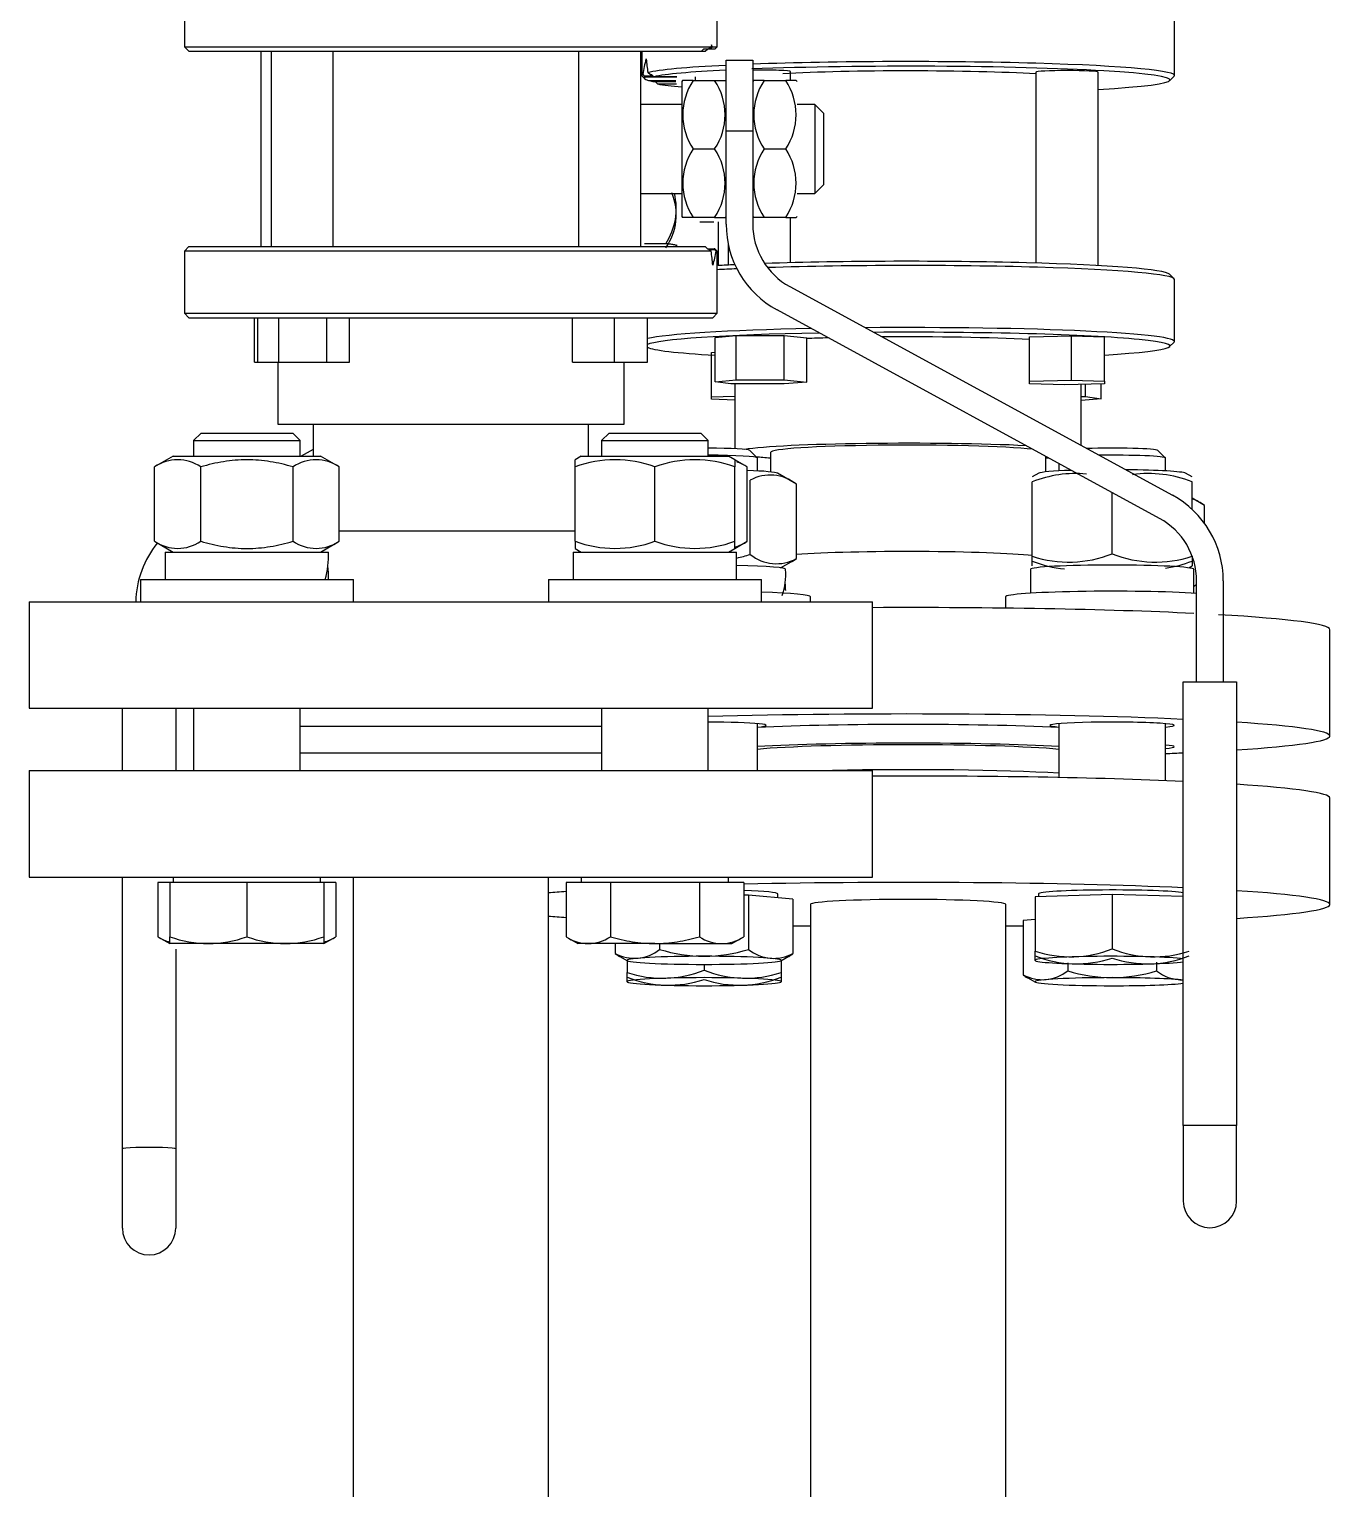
# Model space of a CAD drawing. Extents: x -681219 to -550379, y -242630 to -158199.
# Drawn here: x -633509.7 to -633235.7, y -178268.2 to -177960.8 of the extents above; entities that cross this region are included whole.
import ezdxf

# ---------------------------------------------------------------- set-up
doc = ezdxf.new("R2010")
doc.units = 0
doc.header["$LTSCALE"] = 1000
for name, color, linetype in [('$TD_AUDIT_GENERATED_(2381)', 7, 'CONTINUOUS'), ('$TD_AUDIT_GENERATED_(2E2C)', 7, 'CONTINUOUS'), ('12_GB93', 7, 'CONTINUOUS'), ('12_GB97.1', 7, 'CONTINUOUS'), ('DN15-PN1.6_GB911', 7, 'CONTINUOUS'), ('DN15-PN4.0_JB88', 7, 'CONTINUOUS'), ('M12_GB6170', 7, 'CONTINUOUS'), ('M12×50_GB5782', 7, 'CONTINUOUS'), ('球阀DN15法兰不锈钢', 7, 'CONTINUOUS')]:
    doc.layers.add(name, color=color, linetype=linetype)

msp = doc.modelspace()

# ---------------------------------------------------------------- linework, layer by layer
at = {"layer": '$TD_AUDIT_GENERATED_(2381)', "color": 7, "linetype": 'Continuous'}
for p, q in [((-633345.1405, -178145.156), (-633345.1405, -178361.6258)), ((-633303.9931, -178366.2325), (-633303.9931, -178145.156))]:
    msp.add_line(p, q, dxfattribs=at)
at = {"layer": '$TD_AUDIT_GENERATED_(2E2C)', "color": 7, "linetype": 'Continuous'}
for p, q in [((-633441.4631, -178139.3602), (-633441.4631, -178687.8604)), ((-633400.3156, -178687.8604), (-633400.3156, -178139.3602))]:
    msp.add_line(p, q, dxfattribs=at)
at = {"layer": '12_GB93', "color": 7, "linetype": 'Continuous'}
for p, q in [((-633481.0787, -178070.9057), (-633446.6645, -178070.9057)), ((-633481.0787, -178070.9057), (-633481.0787, -178076.7038)), ((-633448.3478, -178070.9057), (-633447.3915, -178070.9057)), ((-633395.1142, -178070.9057), (-633360.7, -178070.9057)), ((-633395.1142, -178070.9057), (-633395.1142, -178076.7038)), ((-633360.7, -178076.7038), (-633360.7, -178070.9057)), ((-633446.6645, -178076.7038), (-633446.6645, -178075.8547)), ((-633298.7917, -178074.5458), (-633298.7917, -178079.5818)), ((-633264.3774, -178079.5818), (-633264.3774, -178074.5458)), ((-633350.3419, -178079.5818), (-633350.3419, -178079.488))]:
    msp.add_line(p, q, dxfattribs=at)
for centre, start, end in [((-633463.8716, -178071.7548), 343.285053, 2.828474), ((-633463.8716, -178075.8547), 357.171526, 6.842017)]:
    msp.add_arc(centre, 17.2071, start, end, dxfattribs=at)
for centre, major_axis, ratio, start_param, end_param in [((-633367.549, -178074.5458), (-17.2071, 0), 0.05233596, 3.09222646, 4.3030129), ((-633281.5846, -178074.5458), (17.2071, 0), 0.05233596, 0, 3.14159265), ((-633367.549, -178075.3938), (-17.2071, 0), 0.94629358, 2.84986179, 3.19095884), ((-633367.549, -178079.488), (-17.2071, 0), 0.94629358, 3.17040372, 3.26764709)]:
    msp.add_ellipse(centre, major_axis=major_axis, ratio=ratio, start_param=start_param, end_param=end_param, dxfattribs=at)
at = {"layer": '12_GB97.1', "color": 7, "linetype": 'Continuous'}
for p, q in [((-633486.3157, -178076.7038), (-633441.4275, -178076.7038)), ((-633486.3157, -178076.7038), (-633486.3157, -178081.3797)), ((-633441.4275, -178081.3797), (-633441.4275, -178076.7038)), ((-633400.3512, -178076.7038), (-633355.463, -178076.7038)), ((-633400.3512, -178076.7038), (-633400.3512, -178081.3797)), ((-633355.463, -178081.3797), (-633355.463, -178076.7038)), ((-633345.105, -178081.3797), (-633345.105, -178080.336)), ((-633304.0286, -178080.336), (-633304.0286, -178082.7313))]:
    msp.add_line(p, q, dxfattribs=at)
for centre, major_axis, start_param, end_param in [((-633367.549, -178080.336), (-22.4441, 0), 3.14159265, 4.14373889), ((-633281.5846, -178080.336), (22.4441, 0), 0.65466415, 3.14159265)]:
    msp.add_ellipse(centre, major_axis=major_axis, ratio=0.05233596, start_param=start_param, end_param=end_param, dxfattribs=at)
at = {"layer": 'DN15-PN1.6_GB911', "color": 7, "linetype": 'Continuous'}
for p, q in [((-633452.6495, -178113.1754), (-633389.1291, -178113.1754)), ((-633509.7305, -178116.9161), (-633332.0482, -178116.9161)), ((-633509.7305, -178116.9161), (-633509.7305, -178139.3602)), ((-633332.0482, -178139.3602), (-633332.0482, -178116.9161)), ((-633235.7256, -178145.156), (-633235.7256, -178122.7427)), ((-633509.7305, -178139.3602), (-633332.0482, -178139.3602))]:
    msp.add_line(p, q, dxfattribs=at)
for centre, major_axis, start_param, end_param in [((-633324.5668, -178119.0071), (-43.0178, 0), 3.88183806, 5.09211794), ((-633324.5668, -178122.7427), (88.8412, 0), 0.85974384, 1.6551067), ((-633324.5668, -178122.7427), (88.8412, 0), 0, 0.67781086), ((-633324.5668, -178145.156), (88.8412, 0), 0.85974384, 1.97094852), ((-633324.5668, -178145.156), (88.8412, 0), -3.76611461, -3.6913878), ((-633324.5668, -178145.156), (20.5737, 0), 0, 3.14159265), ((-633324.5668, -178145.156), (88.8412, 0), 0, 0.67781086), ((-633324.5668, -178145.156), (88.8412, 0), 3.6913878, 3.76611461), ((-633324.5668, -178145.156), (88.8412, 0), 5.60537444, 6.28318531), ((-633324.5668, -178145.156), (88.8412, 0), 4.43591234, 4.47868854), ((-633324.5668, -178145.156), (88.8412, 0), -1.33709589, -1.29431969)]:
    msp.add_ellipse(centre, major_axis=major_axis, ratio=0.05233596, start_param=start_param, end_param=end_param, dxfattribs=at)
at = {"layer": 'DN15-PN4.0_JB88', "color": 7, "linetype": 'Continuous'}
msp.add_ellipse((-633324.5668, -178113.4038), major_axis=(-36.4716, 0), ratio=0.05233596, start_param=3.65552315, end_param=5.76925481, dxfattribs=at)
at = {"layer": 'M12_GB6170', "color": 7, "linetype": 'Continuous'}
for p, q in [((-633479.3954, -178050.7061), (-633483.3093, -178052.9658)), ((-633479.3954, -178050.7061), (-633448.3478, -178050.7061)), ((-633444.4339, -178052.9658), (-633448.3478, -178050.7061)), ((-633393.4309, -178050.7061), (-633394.7402, -178051.462)), ((-633394.7402, -178052.9656), (-633394.7402, -178051.462)), ((-633393.4309, -178050.7061), (-633362.3833, -178050.7061)), ((-633361.074, -178051.462), (-633362.3833, -178050.7061)), ((-633358.4694, -178052.9658), (-633361.074, -178051.462)), ((-633361.074, -178051.462), (-633361.074, -178052.9656)), ((-633483.3093, -178068.646), (-633483.3093, -178052.9658)), ((-633473.5904, -178068.6462), (-633473.5904, -178052.9656)), ((-633454.1527, -178068.6462), (-633454.1527, -178052.9656)), ((-633444.4339, -178068.646), (-633444.4339, -178052.9658)), ((-633394.7402, -178068.6462), (-633394.7402, -178052.9656)), ((-633377.9071, -178068.646), (-633377.9071, -178052.9658)), ((-633361.074, -178068.6462), (-633361.074, -178052.9656)), ((-633358.4694, -178068.646), (-633358.4694, -178052.9658)), ((-633357.8302, -178071.4085), (-633357.8302, -178055.7493)), ((-633348.1113, -178056.5842), (-633352.0893, -178054.3001)), ((-633297.0443, -178054.3001), (-633298.4176, -178055.0887)), ((-633264.7515, -178055.0887), (-633266.1248, -178054.3001)), ((-633348.1113, -178072.2892), (-633348.1113, -178056.6305)), ((-633298.4176, -178071.7808), (-633298.4176, -178056.1216)), ((-633281.5846, -178071.2719), (-633281.5846, -178058.3865)), ((-633264.7515, -178061.8944), (-633264.7515, -178056.1216)), ((-633262.1468, -178061.0833), (-633264.7515, -178059.5877)), ((-633262.1468, -178064.8191), (-633262.1468, -178061.1295)), ((-633483.3093, -178068.646), (-633479.3954, -178070.9057)), ((-633448.3478, -178070.9057), (-633444.4339, -178068.646)), ((-633394.7402, -178068.6462), (-633394.7402, -178070.1498)), ((-633394.7402, -178070.1498), (-633393.4309, -178070.9057)), ((-633362.3833, -178070.9057), (-633361.074, -178070.1498)), ((-633361.074, -178070.1498), (-633358.4694, -178068.646)), ((-633361.074, -178070.1498), (-633361.074, -178068.6462)), ((-633351.4155, -178074.2327), (-633348.1113, -178072.3354)), ((-633298.4176, -178073.831), (-633298.4176, -178071.7808)), ((-633265.4511, -178074.2327), (-633264.7515, -178073.831)), ((-633264.7515, -178071.7808), (-633264.7515, -178071.6759)), ((-633264.7515, -178071.7808), (-633264.7515, -178073.831)), ((-633264.3774, -178078.1153), (-633263.7807, -178077.7727))]:
    msp.add_line(p, q, dxfattribs=at)
for centre, radius, start, end in [((-633478.4497, -178060.1813), 8.6994, 56.042862, 123.960049), ((-633449.2935, -178060.1813), 8.6994, 56.039803, 123.957286), ((-633386.324, -178075.9839), 24.5087, 69.914408, 110.083911), ((-633369.4902, -178075.984), 24.5088, 69.916149, 110.085532), ((-633363.329, -178060.1813), 8.6994, 56.039803, 71.973737), ((-633353.6286, -178063.4451), 8.7681, 51.005612, 118.632563), ((-633289.3036, -178078.9623), 24.5919, 84.623098, 111.753377), ((-633273.8643, -178078.9194), 24.5516, 68.21234, 97.951889), ((-633267.6641, -178067.9442), 8.7681, 51.005612, 70.251868), ((-633478.4497, -178061.4305), 8.6994, 236.039803, 303.957286), ((-633449.2935, -178061.4305), 8.6994, 236.042862, 303.960049), ((-633386.324, -178045.6278), 24.5088, 249.916149, 290.085532), ((-633369.4902, -178045.6279), 24.5087, 249.914408, 290.083911), ((-633363.329, -178061.4305), 8.6994, 285.695811, 303.960049), ((-633367.549, -178040.4434), 32.4544, 282.256535, 287.425292), ((-633352.3133, -178064.5936), 8.768, 231.008391, 298.63555), ((-633353.6286, -178065.4746), 8.7681, 301.781777, 308.994388), ((-633290.6993, -178048.4314), 24.592, 251.708282, 291.754962), ((-633289.3036, -178049.9574), 24.5919, 248.246623, 264.62823), ((-633272.4711, -178048.4744), 24.5516, 248.210635, 288.326121), ((-633273.8643, -178050.0003), 24.5516, 278.29127, 291.78766)]:
    msp.add_arc(centre, radius, start, end, dxfattribs=at)
for centre, start_param, end_param in [((-633367.549, -178054.3738), 0.09089538, 0.94605732), ((-633281.5846, -178054.3738), -4.12521428, -3.23248804), ((-633281.5846, -178054.3738), 0.09089538, 1.38302283)]:
    msp.add_ellipse(centre, major_axis=(15.5238, 0), ratio=0.05233596, start_param=start_param, end_param=end_param, dxfattribs=at)
for points, knots in [([(-633454.1527, -178052.9656), (-633455.7237, -178052.512), (-633457.3154, -178052.1343), (-633459.7499, -178051.739), (-633460.5711, -178051.6358), (-633462.2237, -178051.497), (-633463.0475, -178051.4621), (-633465.5113, -178051.4618), (-633467.1435, -178051.6029), (-633470.3902, -178052.1263), (-633472.0096, -178052.5092), (-633473.5904, -178052.9656)], [0, 0, 0, 0, 0.25, 0.25, 0.375, 0.375, 0.5, 0.5, 0.75, 0.75, 1, 1, 1, 1]), ([(-633473.5904, -178068.6462), (-633472.0096, -178069.1026), (-633470.3902, -178069.4855), (-633467.1435, -178070.0089), (-633465.5113, -178070.15), (-633463.0475, -178070.1498), (-633462.2237, -178070.1148), (-633460.5711, -178069.976), (-633459.7499, -178069.8728), (-633457.3154, -178069.4775), (-633455.7237, -178069.0998), (-633454.1527, -178068.6462)], [0, 0, 0, 0, 0.25, 0.25, 0.5, 0.5, 0.625, 0.625, 0.75, 0.75, 1, 1, 1, 1])]:
    msp.add_open_spline(points, degree=3, knots=knots, dxfattribs=at)
at = {"layer": 'M12×50_GB5782', "color": 7, "linetype": 'Continuous'}
for p, q in [((-633473.5225, -178045.8432), (-633475.0936, -178047.4143)), ((-633473.5225, -178045.8432), (-633454.2206, -178045.8432)), ((-633452.6495, -178047.4143), (-633454.2206, -178045.8432)), ((-633387.5581, -178045.8432), (-633389.1291, -178047.4143)), ((-633387.5581, -178045.8432), (-633368.2561, -178045.8432)), ((-633366.6851, -178047.4143), (-633368.2561, -178045.8432)), ((-633475.0936, -178047.4143), (-633452.6495, -178047.4143)), ((-633475.0936, -178047.4143), (-633475.0936, -178050.7061)), ((-633452.6495, -178050.7061), (-633452.6495, -178047.4143)), ((-633389.1291, -178047.4143), (-633366.6851, -178047.4143)), ((-633389.1291, -178047.4143), (-633389.1291, -178050.7061)), ((-633366.6851, -178050.7061), (-633366.6851, -178047.4143)), ((-633356.3424, -178051.0558), (-633357.9113, -178049.4912)), ((-633270.3779, -178051.0558), (-633271.9469, -178049.4912)), ((-633356.327, -178053.8125), (-633356.327, -178051.0866)), ((-633292.8066, -178052.2681), (-633292.8066, -178053.8125)), ((-633270.3625, -178053.8125), (-633270.3625, -178051.0866)), ((-633475.0936, -178103.8237), (-633475.0936, -178116.9161)), ((-633452.6495, -178116.9161), (-633452.6495, -178103.8237)), ((-633389.1291, -178103.8237), (-633389.1291, -178116.9161)), ((-633366.6851, -178116.9161), (-633366.6851, -178103.8237)), ((-633356.327, -178116.9161), (-633356.327, -178107.0658)), ((-633292.8066, -178107.0658), (-633292.8066, -178118.4004)), ((-633270.3625, -178119.0588), (-633270.3625, -178107.0658)), ((-633480.093, -178140.4824), (-633482.603, -178140.4824)), ((-633482.603, -178140.4824), (-633482.603, -178151.9386)), ((-633463.8716, -178140.4824), (-633480.093, -178140.4824)), ((-633480.093, -178140.4824), (-633480.093, -178151.9388)), ((-633479.3954, -178139.3602), (-633479.3954, -178140.4824)), ((-633447.6501, -178140.4824), (-633463.8716, -178140.4824)), ((-633463.8716, -178140.4824), (-633463.8716, -178151.9386)), ((-633448.3478, -178140.4824), (-633448.3478, -178139.3602)), ((-633445.1401, -178140.4824), (-633447.6501, -178140.4824)), ((-633447.6501, -178140.4824), (-633447.6501, -178151.9388)), ((-633445.1401, -178140.4824), (-633445.1401, -178151.9386)), ((-633387.2728, -178140.4824), (-633396.6386, -178140.4824)), ((-633396.6386, -178140.4824), (-633396.6386, -178151.9386)), ((-633393.4309, -178139.3602), (-633393.4309, -178140.4824)), ((-633368.5414, -178140.4824), (-633387.2728, -178140.4824)), ((-633387.2728, -178140.4824), (-633387.2728, -178151.9388)), ((-633359.1756, -178140.4824), (-633368.5414, -178140.4824)), ((-633368.5414, -178140.4824), (-633368.5414, -178151.9388)), ((-633362.3833, -178140.4824), (-633362.3833, -178139.3602)), ((-633359.1756, -178140.4824), (-633359.1756, -178151.9386)), ((-633358.1833, -178143.1782), (-633359.1756, -178143.1782)), ((-633348.8176, -178144.0272), (-633358.1833, -178143.1782)), ((-633358.1833, -178143.1782), (-633358.1833, -178154.6189)), ((-633352.0252, -178143.7364), (-633352.0252, -178142.9065)), ((-633348.8176, -178144.0272), (-633348.8176, -178155.4676)), ((-633281.5846, -178143.0468), (-633297.806, -178143.537)), ((-633297.806, -178143.537), (-633297.806, -178154.9777)), ((-633297.1084, -178142.9065), (-633297.1084, -178143.5159)), ((-633266.5862, -178143.5), (-633281.5846, -178143.0468)), ((-633281.5846, -178143.0468), (-633281.5846, -178154.4873)), ((-633297.806, -178148.2987), (-633300.316, -178148.5262)), ((-633300.316, -178148.5262), (-633300.316, -178159.9666)), ((-633482.603, -178151.9386), (-633480.093, -178153.3878)), ((-633480.093, -178153.3878), (-633480.093, -178151.9388)), ((-633447.6501, -178153.3878), (-633480.093, -178153.3878)), ((-633447.6501, -178153.3878), (-633445.1401, -178151.9386)), ((-633447.6501, -178151.9388), (-633447.6501, -178153.3878)), ((-633396.6386, -178151.9386), (-633394.1285, -178153.3878)), ((-633377.9071, -178153.3878), (-633394.1285, -178153.3878)), ((-633386.2805, -178153.3878), (-633386.2805, -178155.4676)), ((-633377.9071, -178153.3878), (-633361.6857, -178153.3878)), ((-633376.9148, -178153.3878), (-633376.9148, -178154.6189)), ((-633361.6857, -178153.3878), (-633359.1756, -178151.9386)), ((-633386.2805, -178155.5122), (-633383.7035, -178156.9919)), ((-633383.7705, -178156.9534), (-633383.7705, -178159.4767)), ((-633351.3946, -178156.9919), (-633348.8176, -178155.5122)), ((-633351.3276, -178156.9534), (-633351.3276, -178159.4767)), ((-633297.806, -178156.9148), (-633297.806, -178154.9777)), ((-633297.806, -178156.9534), (-633297.739, -178156.9919)), ((-633272.2188, -178157.3007), (-633272.2188, -178159.1179)), ((-633383.7705, -178161.4139), (-633383.7705, -178159.4767)), ((-633367.549, -178157.7638), (-633367.549, -178158.9863)), ((-633351.3276, -178159.4767), (-633351.3276, -178161.4139)), ((-633300.316, -178160.0112), (-633297.739, -178161.4909)), ((-633290.9503, -178157.4746), (-633290.9503, -178159.1179)), ((-633383.7705, -178161.4525), (-633383.7035, -178161.4909)), ((-633351.3946, -178161.4909), (-633351.3276, -178161.4525))]:
    msp.add_line(p, q, dxfattribs=at)
for centre, radius, start, end in [((-633477.92, -178144.9853), 8.3833, 236.039803, 254.722616), ((-633471.9826, -178129.7567), 23.6183, 249.916149, 290.085532), ((-633455.7605, -178129.7568), 23.6182, 249.914408, 290.083911), ((-633449.8232, -178144.9852), 8.3833, 285.218472, 303.960049), ((-633391.9555, -178144.9853), 8.3833, 236.039803, 303.957286), ((-633363.8587, -178144.9852), 8.3833, 236.042862, 303.960049), ((-633382.2377, -178147.98), 8.5093, 241.634073, 308.721986), ((-633380.9572, -178148.8288), 8.5095, 231.275525, 238.502202), ((-633367.1765, -178122.6209), 33.447, 253.07294, 269.361888), ((-633367.9251, -178122.5976), 33.4704, 270.64384, 286.921332), ((-633352.8669, -178148.0516), 8.4494, 231.008391, 298.63555), ((-633354.1344, -178148.9006), 8.4495, 301.781776, 308.994388), ((-633290.3681, -178132.4767), 23.6985, 251.708282, 291.754962), ((-633289.0231, -178133.9473), 23.6984, 248.246623, 288.293487), ((-633272.8023, -178132.5181), 23.6595, 248.210635, 288.326121), ((-633274.1448, -178133.9886), 23.6595, 251.67223, 291.78766), ((-633376.3326, -178136.9757), 23.6985, 251.708282, 291.754962), ((-633358.7667, -178137.0172), 23.6595, 248.210635, 288.326121), ((-633296.2732, -178152.479), 8.5093, 241.634073, 308.721986), ((-633294.9927, -178153.3279), 8.5095, 231.275525, 238.502202), ((-633281.2085, -178127.0966), 33.4704, 253.078668, 269.35616), ((-633281.9571, -178127.12), 33.447, 270.638112, 286.92706), ((-633266.9024, -178152.5507), 8.4494, 231.008391, 272.173576), ((-633374.9876, -178138.4463), 23.6984, 248.246623, 288.293487), ((-633360.1092, -178138.4876), 23.6595, 251.67223, 291.78766)]:
    msp.add_arc(centre, radius, start, end, dxfattribs=at)
for centre, major_axis, start_param, end_param in [((-633367.549, -178049.5176), (-9.651, 0), 3.19402445, 4.62274556), ((-633281.5846, -178049.5176), (-9.651, 0), 3.19402445, 5.29601955), ((-633367.549, -178051.0866), (-11.222, 0), 3.14159265, 4.63532259), ((-633281.5846, -178051.0866), (11.222, 0), 0, 1.81495318), ((-633367.549, -178142.9065), (15.5238, 0), 0, 1.00108326), ((-633281.5846, -178142.9065), (15.5238, 0), 0.26093903, 3.14159265), ((-633367.549, -178156.9148), (16.2214, 0), 1.57079633, 4.71238898), ((-633367.549, -178156.9148), (-16.2214, 0), 1.57079633, 4.71238898), ((-633281.5846, -178156.9148), (16.2214, 0), 0.39081724, 3.14159265), ((-633281.5846, -178156.9148), (-16.2214, 0), 0, 2.75077542), ((-633367.549, -178161.4139), (16.2214, 0), 0, 3.14159265), ((-633367.549, -178161.4139), (-16.2214, 0), 0, 3.14159265), ((-633281.5846, -178161.4139), (16.2214, 0), 1.57079633, 4.71238898), ((-633281.5846, -178161.4139), (-16.2214, 0), 3.53240989, 4.71238898), ((-633281.5846, -178161.4139), (-16.2214, 0), 1.57079633, 2.75077542)]:
    msp.add_ellipse(centre, major_axis=major_axis, ratio=0.05233596, start_param=start_param, end_param=end_param, dxfattribs=at)
for points in [[(-633387.2728, -178151.9388), (-633385.7584, -178152.376), (-633384.2242, -178152.7401), (-633381.0958, -178153.248), (-633379.4907, -178153.3878), (-633377.9071, -178153.3878)], [(-633377.9071, -178153.3878), (-633376.3244, -178153.3878), (-633374.752, -178153.2517), (-633371.6247, -178152.7474), (-633370.0646, -178152.3786), (-633368.5414, -178151.9388)]]:
    msp.add_open_spline(points, degree=3, knots=[0, 0, 0, 0, 0.5, 0.5, 1, 1, 1, 1], dxfattribs=at)
at = {"layer": '球阀DN15法兰不锈钢', "color": 7, "linetype": 'Continuous'}
for p, q in [((-633476.9996, -177951.391), (-633476.9996, -177964.4834)), ((-633364.7791, -177964.4834), (-633364.7791, -177951.391)), ((-633268.4566, -177970.5188), (-633268.4566, -177957.4444)), ((-633476.9996, -177964.4834), (-633366.0432, -177964.4834)), ((-633476.9996, -177964.4834), (-633476.0644, -177965.4185)), ((-633476.0644, -177965.4185), (-633368.1236, -177965.4185)), ((-633460.9258, -177965.4185), (-633460.9258, -178006.566)), ((-633458.7804, -177965.4185), (-633458.7804, -178006.566)), ((-633445.6592, -178006.566), (-633445.6592, -177965.4185)), ((-633393.974, -177965.4185), (-633393.974, -178006.566)), ((-633380.8529, -178006.566), (-633380.8529, -177965.4185)), ((-633380.677, -177965.4185), (-633380.677, -177970.5188)), ((-633367.6665, -177964.9813), (-633368.1236, -177965.4185)), ((-633368.1236, -177965.4185), (-633367.3121, -177965.4185)), ((-633366.6162, -177964.9813), (-633367.6665, -177964.9813)), ((-633367.3121, -177965.4185), (-633366.8619, -177964.9813)), ((-633366.0432, -177964.4834), (-633366.6162, -177964.9813)), ((-633366.1886, -177964.9813), (-633366.6162, -177964.9813)), ((-633365.277, -177964.9813), (-633366.1886, -177964.9813)), ((-633365.8461, -177964.4834), (-633364.7791, -177964.4834)), ((-633365.277, -177964.9813), (-633364.7791, -177964.4834)), ((-633362.9088, -177967.2889), (-633357.2978, -177967.2889)), ((-633362.9088, -177982.2516), (-633362.9088, -177967.2889)), ((-633357.2978, -177967.2889), (-633357.2978, -177982.2516)), ((-633349.3367, -177971.5907), (-633349.3367, -177969.7007)), ((-633380.5999, -177970.6727), (-633380.1027, -177971.1686)), ((-633380.1601, -177970.6299), (-633379.9968, -177970.7806)), ((-633378.281, -177970.6299), (-633380.1601, -177970.6299)), ((-633379.9968, -177970.7806), (-633373.3086, -177970.7806)), ((-633378.84, -177970.3812), (-633379.4129, -177969.899)), ((-633379.2675, -177971.5409), (-633373.5171, -177971.5409)), ((-633378.963, -177971.5409), (-633378.84, -177971.6509)), ((-633378.5375, -177970.3812), (-633378.84, -177970.3812)), ((-633373.5167, -177971.6509), (-633378.84, -177971.6509)), ((-633378.144, -177970.7628), (-633378.5942, -177970.3262)), ((-633373.2986, -177970.7628), (-633378.144, -177970.7628)), ((-633377.7897, -177971.86), (-633377.3326, -177972.2967)), ((-633373.496, -177971.86), (-633377.7897, -177971.86)), ((-633377.3326, -177972.2967), (-633373.3615, -177972.2967)), ((-633372.0735, -177971.5907), (-633372.2605, -177971.7777)), ((-633372.2605, -177971.7777), (-633372.2605, -178000.2069)), ((-633369.8455, -177971.5907), (-633372.0735, -177971.5907)), ((-633369.8455, -177971.5907), (-633365.3238, -177971.5907)), ((-633369.455, -177970.7628), (-633369.455, -177971.5907)), ((-633365.3238, -177971.5907), (-633363.0958, -177971.5907)), ((-633362.9088, -177971.7777), (-633363.0958, -177971.5907)), ((-633357.1107, -177971.5907), (-633357.2978, -177971.7777)), ((-633354.8828, -177971.5907), (-633357.1107, -177971.5907)), ((-633354.8828, -177971.5907), (-633350.361, -177971.5907)), ((-633348.1331, -177971.5907), (-633350.361, -177971.5907)), ((-633347.9461, -177971.7777), (-633348.1331, -177971.5907)), ((-633297.6515, -177969.813), (-633297.6515, -178010.0231)), ((-633284.5303, -178010.5569), (-633284.5303, -177969.813)), ((-633269.4676, -177971.604), (-633268.5337, -177970.6727)), ((-633372.2605, -177976.6406), (-633380.8529, -177976.6406)), ((-633344.2054, -177976.6406), (-633347.9461, -177976.6406)), ((-633344.2054, -177976.6406), (-633344.2054, -177995.344)), ((-633342.335, -177978.5109), (-633344.2054, -177976.6406)), ((-633342.335, -177993.4736), (-633342.335, -177978.5109)), ((-633357.2978, -177982.2516), (-633362.9088, -177982.2516)), ((-633362.9088, -178001.8316), (-633362.9088, -177982.2516)), ((-633357.2978, -177982.2516), (-633357.2978, -178001.8316)), ((-633369.8455, -177985.9923), (-633365.3238, -177985.9923)), ((-633354.8828, -177985.9923), (-633350.361, -177985.9923)), ((-633344.2054, -177995.344), (-633342.335, -177993.4736)), ((-633380.8529, -177995.344), (-633372.2605, -177995.344)), ((-633347.9461, -177995.344), (-633344.2054, -177995.344)), ((-633372.2605, -178000.2069), (-633372.0735, -178000.3939)), ((-633369.8455, -178000.3939), (-633372.0735, -178000.3939)), ((-633365.3238, -178000.3939), (-633369.8455, -178000.3939)), ((-633365.3238, -178000.3939), (-633363.0985, -178000.3939)), ((-633363.0958, -178000.3939), (-633362.9088, -178000.2069)), ((-633357.2978, -178000.2069), (-633357.1107, -178000.3939)), ((-633354.8828, -178000.3939), (-633357.1107, -178000.3939)), ((-633350.361, -178000.3939), (-633354.8828, -178000.3939)), ((-633350.361, -178000.3939), (-633348.1358, -178000.3939)), ((-633349.3367, -178009.9635), (-633349.3367, -178000.3939)), ((-633348.1331, -178000.3939), (-633347.9461, -178000.2069)), ((-633368.4728, -178001.35), (-633365.5171, -178001.35)), ((-633364.6033, -178001.35), (-633364.6033, -178010.5569)), ((-633476.0644, -178006.566), (-633476.9996, -178007.5012)), ((-633476.0644, -178006.566), (-633367.3121, -178006.566)), ((-633375.6106, -178005.945), (-633380.1324, -178005.945)), ((-633373.4025, -178006.4197), (-633373.1957, -178006.2129)), ((-633367.3121, -178006.566), (-633366.8619, -178007.0033)), ((-633362.4578, -178006.1155), (-633362.4578, -178010.4448)), ((-633366.0432, -178007.5012), (-633476.9996, -178007.5012)), ((-633476.9996, -178007.5012), (-633476.9996, -178020.5936)), ((-633366.8619, -178007.0033), (-633366.6162, -178007.0033)), ((-633366.6162, -178007.0033), (-633365.4593, -178007.0033)), ((-633366.6162, -178007.0033), (-633366.0432, -178007.5012)), ((-633366.4372, -178007.1589), (-633365.296, -178007.1589)), ((-633365.277, -178007.0033), (-633365.4593, -178007.0033)), ((-633365.296, -178007.1589), (-633365.4593, -178007.0033)), ((-633364.7791, -178007.5012), (-633365.277, -178007.0033)), ((-633365.0025, -178007.5012), (-633364.7791, -178007.5012)), ((-633364.7791, -178020.5936), (-633364.7791, -178007.5012)), ((-633268.5337, -178013.3238), (-633269.4676, -178012.3925)), ((-633349.4975, -178014.9686), (-633268.895, -178058.9142)), ((-633268.4566, -178026.5521), (-633268.4566, -178013.4777)), ((-633476.9996, -178020.5936), (-633364.7791, -178020.5936)), ((-633476.9996, -178020.5936), (-633476.0644, -178021.5288)), ((-633476.0644, -178021.5288), (-633365.7143, -178021.5288)), ((-633462.2983, -178030.8805), (-633462.2983, -178021.5288)), ((-633461.5556, -178030.8805), (-633461.5556, -178021.5288)), ((-633457.1263, -178030.8805), (-633457.1263, -178021.5288)), ((-633447.0023, -178030.8805), (-633447.0023, -178021.5288)), ((-633442.2567, -178030.8805), (-633442.2567, -178021.5288)), ((-633395.2991, -178030.8805), (-633395.2991, -178021.5288)), ((-633386.4406, -178030.8805), (-633386.4406, -178021.5288)), ((-633379.4804, -178030.8805), (-633379.4804, -178021.5288)), ((-633365.7143, -178021.5288), (-633364.7791, -178020.5936)), ((-633271.581, -178063.8406), (-633352.1835, -178019.895)), ((-633365.233, -178025.6831), (-633360.8038, -178025.3189)), ((-633365.233, -178035.022), (-633365.233, -178025.6831)), ((-633360.8038, -178034.6577), (-633360.8038, -178025.3189)), ((-633360.8038, -178025.3189), (-633350.6798, -178025.3189)), ((-633350.6798, -178025.3189), (-633345.9342, -178025.7576)), ((-633350.6798, -178034.6577), (-633350.6798, -178025.3189)), ((-633345.9342, -178035.0965), (-633345.9342, -178025.7576)), ((-633298.9766, -178025.5316), (-633290.1181, -178025.3577)), ((-633298.9766, -178034.8705), (-633298.9766, -178025.5316)), ((-633290.1181, -178025.3577), (-633283.1578, -178025.5895)), ((-633290.1181, -178034.6966), (-633290.1181, -178025.3577)), ((-633283.1578, -178034.9284), (-633283.1578, -178025.5895)), ((-633269.4676, -178027.6374), (-633268.5337, -178026.706)), ((-633462.2983, -178030.8805), (-633461.5556, -178030.8805)), ((-633461.5556, -178030.8805), (-633457.1263, -178030.8805)), ((-633457.361, -178030.8805), (-633457.361, -178043.9728)), ((-633457.1263, -178030.8805), (-633447.0023, -178030.8805)), ((-633447.0023, -178030.8805), (-633442.2567, -178030.8805)), ((-633395.2991, -178030.8805), (-633386.4406, -178030.8805)), ((-633386.4406, -178030.8805), (-633379.4804, -178030.8805)), ((-633384.4177, -178043.9728), (-633384.4177, -178030.8805)), ((-633365.9758, -178028.8527), (-633365.233, -178028.8307)), ((-633365.9758, -178038.1916), (-633365.9758, -178028.8527)), ((-633365.233, -178035.022), (-633360.8038, -178034.6577)), ((-633361.9111, -178035.4856), (-633365.233, -178035.022)), ((-633350.6798, -178035.4856), (-633361.9111, -178035.4856)), ((-633361.0384, -178035.4856), (-633361.0384, -178049.1448)), ((-633360.8038, -178034.6577), (-633350.6798, -178034.6577)), ((-633350.6798, -178034.6577), (-633345.9342, -178035.0965)), ((-633345.9342, -178035.0965), (-633350.6798, -178035.4856)), ((-633298.9766, -178034.8705), (-633290.1181, -178034.6966)), ((-633298.9766, -178035.4583), (-633298.9766, -178034.8705)), ((-633291.5418, -178035.7066), (-633298.9766, -178035.4583)), ((-633283.1578, -178035.4583), (-633291.5418, -178035.7066)), ((-633290.1181, -178034.6966), (-633283.1578, -178034.9284)), ((-633288.0952, -178048.446), (-633288.0952, -178035.6045)), ((-633287.2225, -178038.1642), (-633287.2225, -178035.5787)), ((-633283.9006, -178038.6278), (-633283.9006, -178035.4803)), ((-633283.1578, -178034.9284), (-633283.1578, -178035.4583)), ((-633365.9758, -178038.1916), (-633361.0384, -178038.0453)), ((-633365.9758, -178038.7214), (-633365.9758, -178038.1916)), ((-633361.0384, -178038.8859), (-633365.9758, -178038.7214)), ((-633288.0952, -178038.1642), (-633287.2225, -178038.1642)), ((-633283.9006, -178038.6278), (-633288.0952, -178038.9728)), ((-633287.2225, -178038.1642), (-633283.9006, -178038.6278)), ((-633457.361, -178043.9728), (-633384.4177, -178043.9728)), ((-633449.8796, -178043.9728), (-633449.8796, -178050.7061)), ((-633391.8991, -178050.7061), (-633391.8991, -178043.9728)), ((-633449.8796, -178049.3142), (-633452.436, -178050.7061)), ((-633353.5571, -178049.8994), (-633353.5571, -178054.0219)), ((-633295.5765, -178054.0219), (-633295.5765, -178050.7579)), ((-633444.4339, -178066.4169), (-633394.8413, -178066.4169)), ((-633263.7807, -178098.2127), (-633263.7807, -178076.9777)), ((-633258.1697, -178076.9777), (-633258.1697, -178098.2127)), ((-633509.7305, -178081.3797), (-633332.0482, -178081.3797)), ((-633509.7305, -178081.3797), (-633509.7305, -178103.8237)), ((-633332.0482, -178103.8237), (-633332.0482, -178081.3797)), ((-633235.7256, -178109.6682), (-633235.7256, -178087.2549)), ((-633266.5862, -178098.2127), (-633255.3642, -178098.2127)), ((-633266.5862, -178191.7297), (-633266.5862, -178098.2127)), ((-633255.3642, -178098.2127), (-633255.3642, -178191.7297)), ((-633509.7305, -178103.8237), (-633332.0482, -178103.8237)), ((-633490.0919, -178116.9161), (-633490.0919, -178103.8237)), ((-633478.8699, -178103.8237), (-633478.8699, -178116.9161)), ((-633452.6495, -178107.5644), (-633389.1291, -178107.5644)), ((-633490.0919, -178196.6217), (-633490.0919, -178139.3602)), ((-633478.8699, -178154.529), (-633478.8699, -178196.6217)), ((-633255.3642, -178191.7297), (-633266.5862, -178191.7297)), ((-633266.5862, -178191.7297), (-633266.5862, -178207.6276)), ((-633255.3642, -178207.6276), (-633255.3642, -178191.7297)), ((-633490.0919, -178213.3517), (-633490.0919, -178196.6217)), ((-633478.8699, -178196.6217), (-633478.8699, -178213.3517))]:
    msp.add_line(p, q, dxfattribs=at)
for centre, radius, start, end in [((-633359.1751, -177978.7915), 12.8728, 145.9869, 214.0131), ((-633359.149, -177978.7915), 12.8944, 146.05178, 213.94822), ((-633375.9941, -177978.7915), 12.8728, 325.9869, 34.0131), ((-633375.9941, -177978.7915), 12.8728, 325.98682, 34.01318), ((-633344.2124, -177978.7915), 12.8728, 145.9869, 214.0131), ((-633344.1863, -177978.7915), 12.8944, 146.05178, 213.94822), ((-633361.0314, -177978.7915), 12.8728, 325.9869, 34.0131), ((-633361.0314, -177978.7915), 12.8728, 325.98682, 34.01318), ((-633359.1752, -177993.1931), 12.8728, 145.98682, 214.01318), ((-633359.149, -177993.1931), 12.8944, 146.05178, 213.94822), ((-633375.9941, -177993.1931), 12.8728, 325.98682, 34.01318), ((-633376.0202, -177993.1931), 12.8944, 326.05178, 33.94822), ((-633344.2124, -177993.1931), 12.8728, 145.98682, 214.01318), ((-633344.1863, -177993.1931), 12.8944, 146.05178, 213.94822), ((-633361.0314, -177993.1931), 12.8728, 325.98682, 34.01318), ((-633361.0575, -177993.1931), 12.8944, 326.05178, 33.94822), ((-633385.5535, -177999.842), 12.1445, 324.956438, 22.212491), ((-633386.9925, -177998.5365), 13.5806, 326.939643, 13.72662), ((-633342.335, -178001.8316), 20.5737, 180, 241.400153), ((-633342.335, -178001.8316), 14.9627, 180, 241.400153), ((-633278.7435, -178076.9777), 20.5737, 0, 61.400153), ((-633278.7435, -178076.9777), 14.9627, 0, 61.400153), ((-633260.9752, -178207.6276), 5.611, 180, 0), ((-633484.4809, -178213.3517), 5.611, 180, 0)]:
    msp.add_arc(centre, radius, start, end, dxfattribs=at)
for centre, major_axis, ratio, start_param, end_param in [((-633420.8893, -177945.8596), (61.02, 0), 0.70710683, -0.45912924, -0.44629691), ((-633420.8893, -177970.7709), (56.1102, 0), 0.57735028, 0.19532917, 0.20832941), ((-633324.5668, -177973.4028), (-56.1102, 0), 0.62889499, 6.10159934, 6.19392146), ((-633324.5668, -177950.0338), (0, -94.116), 0.59618164, -1.38921037, -1.35812568), ((-633324.5668, -177970.5188), (-56.1102, 0), 0.05233596, -0.81847785, -0.21267065), ((-633324.5668, -177971.4527), (-55.175, 0), 0.05233596, -0.80249428, -0.24124687), ((-633324.5668, -177971.4527), (-55.175, 0), 0.05233596, 2.38274017, 5.35212978), ((-633324.5668, -177970.5188), (-56.1102, 0), 0.05233596, 3.08916085, 5.33521557), ((-633355.8972, -177969.7007), (6.5606, 0), 0.05233596, 0, 1.78592617), ((-633324.5668, -177971.4527), (36.4716, 0), 0.05233596, 0.74072588, 2.37907502), ((-633291.0909, -177969.813), (6.5606, 0), 0.05233596, 0, 3.14159265), ((-633324.5668, -177970.5188), (56.1102, 0), 0.05233596, 3.0523288, 3.19402445), ((-633324.5668, -177971.016), (55.6123, 0), 0.05233596, 3.06060753, 3.32290428), ((-633324.5668, -177971.016), (-55.6123, 0), 0.05233596, -0.23931279, -0.21989791), ((-633324.5668, -177971.016), (-55.6123, 0), 0.05233596, 0.21989791, 0.2942027), ((-633324.5668, -177971.4527), (-55.175, 0), 0.05233596, 0.29660483, 0.526827), ((-633420.8893, -178028.0143), (0, 97.1857), 0.57735027, -1.38921036, -1.35812568), ((-633420.8893, -178004.6133), (56.1102, 0), 0.57735027, 6.10159934, 6.19392146), ((-633324.5668, -178012.5438), (-55.175, 0), 0.05233596, 3.19402445, 5.29202269), ((-633324.5668, -178013.4777), (-56.1102, 0), 0.05233596, -0.87257761, -0.77178537), ((-633324.5668, -178012.5438), (-55.175, 0), 0.05233596, -0.84862311, -0.75885248), ((-633324.5668, -178013.4777), (-56.1102, 0), 0.05233596, 3.14159265, 5.26820764), ((-633324.5668, -178026.5521), (-56.1102, 0), 0.05233596, -1.19825611, -0.20689601), ((-633324.5668, -178027.486), (-55.175, 0), 0.05233596, 5.05772118, 6.18579121), ((-633324.5668, -178026.5521), (-56.1102, 0), 0.05233596, 3.08916085, 4.8735053), ((-633324.5668, -178027.486), (-55.175, 0), 0.05233596, 2.41961734, 4.84367166), ((-633324.5668, -178027.486), (-55.175, 0), 0.05233596, 0.0973941, 0.74211548), ((-633324.5668, -178027.486), (-36.4716, 0), 0.05233596, -1.09205886, -0.94485243), ((-633324.5668, -178027.486), (-36.4716, 0), 0.05233596, 3.93468254, 4.8619347), ((-633324.5668, -178049.8994), (-36.4716, 0), 0.05233596, 3.96265641, 5.95165902), ((-633324.5668, -178049.8994), (-28.9903, 0), 0.05233596, 3.58146158, 6.28318531), ((-633324.5668, -178049.8994), (-36.4716, 0), 0.05233596, 0.49932233, 0.65200007), ((-633324.5668, -178049.8994), (-36.4716, 0), 0.05233596, -3.79359272, -3.77125976), ((-633466.7127, -178081.8801), (20.5737, 0), 0.99862953, 2.46290037, 3.11723275), ((-633324.5668, -178072.3127), (28.9903, 0), 0.05233596, 0.44642096, 2.51862798), ((-633324.5668, -178087.2549), (88.8412, 0), 0.05233596, 0.82644598, 1.6551067), ((-633324.5668, -178087.2549), (88.8412, 0), 0.05233596, 0, 0.74300132), ((-633324.5668, -178109.6682), (88.8412, 0), 0.05233596, 0.85974384, 2.06472067), ((-633367.549, -178107.4187), (-13.0924, 0), 0.05233596, 2.60049313, 4.64634945), ((-633324.5668, -178109.6682), (-46.7585, 0), 0.05233596, 3.965664, 5.45911396), ((-633281.5846, -178107.4187), (-13.0924, 0), 0.05233596, 2.60049313, 6.28318531), ((-633281.5846, -178107.4187), (-13.0924, 0), 0.05233596, 0, 0.54109953), ((-633324.5668, -178109.6682), (88.8412, 0), 0.05233596, 0, 0.67781086), ((-633324.5668, -178113.4038), (-43.0178, 0), 0.05233596, 3.88183806, 5.5429399), ((-633324.5668, -178109.6682), (88.8412, 0), 0.05233596, 5.60537444, 6.28318531), ((-633281.5846, -178111.9178), (-13.0924, 0), 0.05233596, 2.60049313, 3.68269218), ((-633324.5668, -178109.6682), (88.8412, 0), 0.05233596, -0.9145771, -0.85974384), ((-633484.4809, -178196.6217), (-5.611, 0), 0.05233596, 3.14159265, 6.28318531)]:
    msp.add_ellipse(centre, major_axis=major_axis, ratio=ratio, start_param=start_param, end_param=end_param, dxfattribs=at)
for points in [[(-633365.9924, -177964.0708), (-633366.0175, -177964.2772), (-633366.0432, -177964.4834)], [(-633380.4536, -177970.257), (-633380.3079, -177970.444), (-633380.1601, -177970.6299)], [(-633365.0025, -178007.5012), (-633365.1482, -178007.3296), (-633365.296, -178007.1589)]]:
    msp.add_open_spline(points, degree=2, dxfattribs=at)
msp.add_open_spline([(-633373.3853, -178006.3945), (-633373.3835, -178006.3896), (-633373.3826, -178006.3847), (-633373.3834, -178006.3033), (-633373.609, -178006.2289), (-633374.2056, -178006.1194), (-633374.4481, -178006.0832), (-633374.9894, -178006.0129), (-633375.2892, -178005.9786), (-633375.6106, -178005.945)], degree=3, knots=[0.483900613, 0.483900613, 0.483900613, 0.483900613, 0.5, 0.5, 0.75, 0.75, 0.875, 0.875, 1, 1, 1, 1], dxfattribs=at)

doc.saveas('drawing.dxf')
